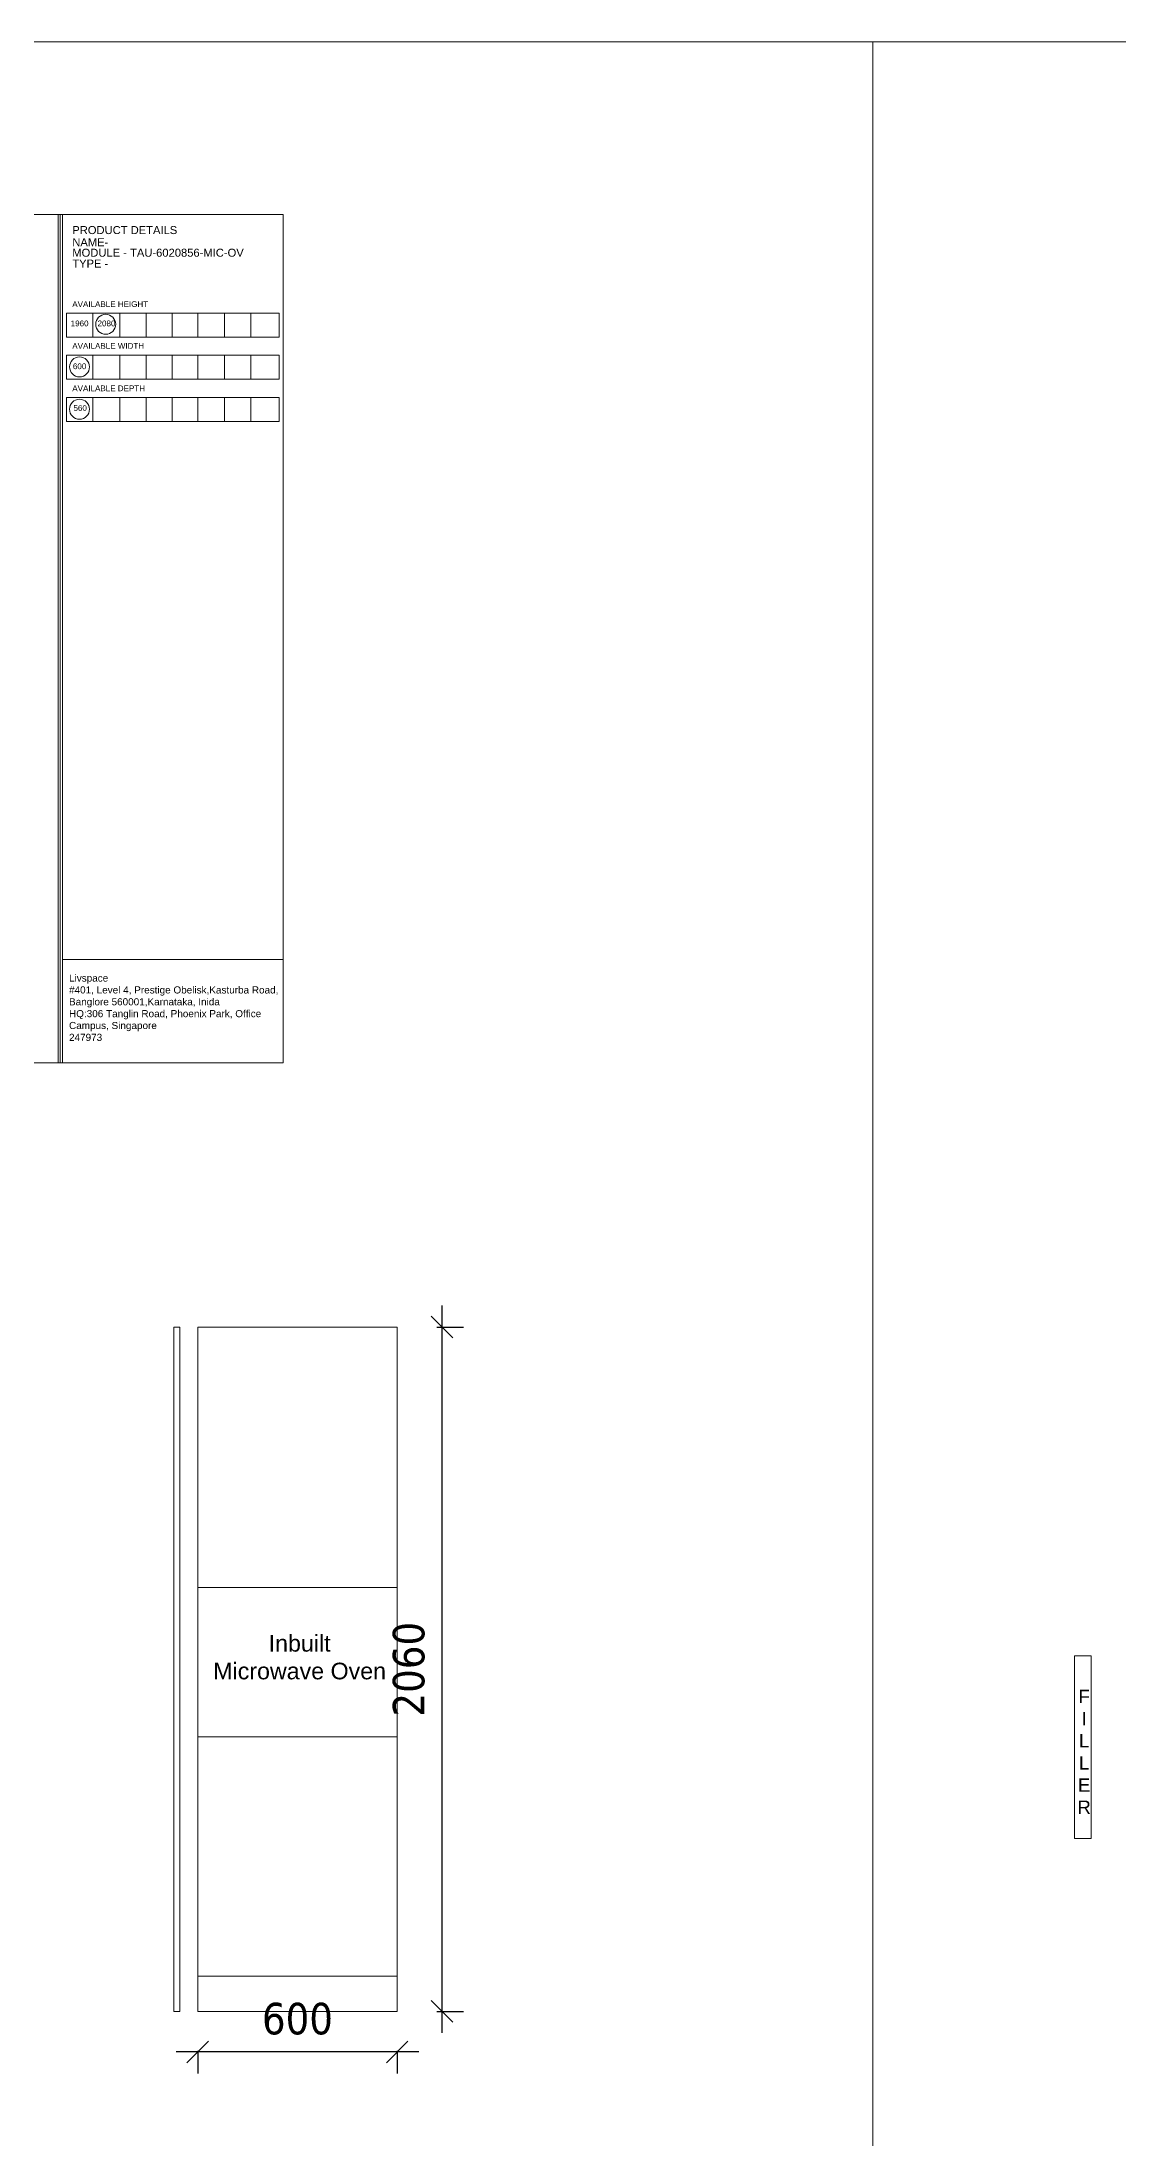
# Model space of a CAD drawing. Header units: millimetres. Extents: x 4065046 to 4134868, y -1476535 to -1460275.
# Drawn here: x 4081301 to 4084540, y -1466585 to -1460275 of the extents above; entities that cross this region are included whole.
import ezdxf

# ---------------------------------------------------------------- set-up
doc = ezdxf.new("R2010")
doc.units = ezdxf.units.MM
doc.header["$LTSCALE"] = 15
doc.header["$PDMODE"] = 35
doc.layers.add('layout', color=7, linetype='Continuous')
doc.layers.add('wall unit', color=82, linetype='Continuous')
doc.styles.add('ARIAL', font='arial.ttf', dxfattribs={"height": 50})
doc.styles.add('ROMANS', font='tahoma.ttf')
doc.styles.get("Standard").update_dxf_attribs({"font": 'arial.ttf'})
doc.dimstyles.new('MD50', dxfattribs={"dimscale": 50, "dimtxt": 1.9, "dimasz": 1.3, "dimexe": 1.3, "dimexo": 2.38, "dimgap": 1, "dimtad": 1, "dimdec": 0, "dimzin": 3, "dimdsep": 46, "dimtxsty": 'ROMANS', "dimblk": 'OBLIQUE', "dimcen": -1.9, "dimdle": 1.3, "dimclrd": 150, "dimclre": 150, "dimclrt": 256, "dimadec": 0, "dimazin": 0, "dimtfac": 1, "dimtdec": 0, "dimtix": 1, "dimtmove": 2, "dimatfit": 3, "dimfxl": 1, "dimtolj": 1, "dimtzin": 3, "dimarcsym": 0})

# ---------------------------------------------------------------- blocks, each defined once
blk = doc.blocks.new('_Oblique')
at = {"color": 0, "linetype": 'ByBlock', "lineweight": -2}
blk.add_line((-0.5, -0.5), (0.5, 0.5), dxfattribs=at)
blk = doc.blocks.new('*D306')
at = {"color": 150, "lineweight": -2, "ltscale": 0.25, "transparency": 16777216}
for p, q in [((4082504.7, -1464078.3), (4082504.7, -1466268.3)), ((4082488.8, -1464143.3), (4082569.7, -1464143.3)), ((4082488.8, -1466203.3), (4082569.7, -1466203.3))]:
    blk.add_line(p, q, dxfattribs=at)
at = {"layer": 'Defpoints', "color": 0, "ltscale": 0.25, "transparency": 16777216}
for p in [(4082369.8, -1464143.3), (4082369.8, -1466203.3), (4082504.7, -1466203.3)]:
    blk.add_point(p, dxfattribs=at)
at = {"color": 150, "lineweight": -2, "ltscale": 0.25, "transparency": 16777216, "xscale": 65, "yscale": 65, "zscale": 65}
for p, rotation in [((4082504.7, -1464143.3), 90), ((4082504.7, -1466203.3), 270)]:
    blk.add_blockref('_Oblique', p, dxfattribs=dict(at, rotation=rotation))
at = {"lineweight": 20, "ltscale": 0.25, "transparency": 16777216, "insert": (4082405.2, -1465173.3), "char_height": 95, "attachment_point": 5, "rotation": 90, "style": 'ROMANS'}
blk.add_mtext('\\A1;2060', dxfattribs=at)
blk = doc.blocks.new('*D307')
at = {"color": 150, "lineweight": -2, "ltscale": 0.25, "transparency": 16777216}
for p, q in [((4082434.8, -1466325.5), (4081704.8, -1466325.5)), ((4081769.8, -1466322.3), (4081769.8, -1466390.5)), ((4082369.8, -1466322.3), (4082369.8, -1466390.5))]:
    blk.add_line(p, q, dxfattribs=at)
at = {"layer": 'Defpoints', "color": 0, "ltscale": 0.25, "transparency": 16777216}
for p in [(4081769.8, -1466203.3), (4082369.8, -1466203.3), (4081769.8, -1466325.5)]:
    blk.add_point(p, dxfattribs=at)
at = {"color": 150, "lineweight": -2, "ltscale": 0.25, "transparency": 16777216, "xscale": 65, "yscale": 65, "zscale": 65, "rotation": 180}
blk.add_blockref('_Oblique', (4081769.8, -1466325.5), dxfattribs=at)
at = {"color": 150, "lineweight": -2, "ltscale": 0.25, "transparency": 16777216, "xscale": 65, "yscale": 65, "zscale": 65}
blk.add_blockref('_Oblique', (4082369.8, -1466325.5), dxfattribs=at)
at = {"lineweight": 20, "ltscale": 0.25, "transparency": 16777216, "insert": (4082069.8, -1466226), "char_height": 95, "attachment_point": 5, "style": 'ROMANS'}
blk.add_mtext('\\A1;600', dxfattribs=at)

msp = doc.modelspace()

# ---------------------------------------------------------------- linework, layer by layer
at = {"color": 0, "lineweight": 20, "ltscale": 0.25}
msp.add_line((4083801.8, -1460274.6), (4083801.8, -1476535.2), dxfattribs=at)
at = {"lineweight": 20}
for p, q in [((4081454.1, -1461091.4), (4081454.1, -1461163.7)), ((4081534.9, -1461091.4), (4081534.9, -1461163.7)), ((4081614.5, -1461091.4), (4081614.5, -1461163.7)), ((4081693.2, -1461091.4), (4081693.2, -1461163.7)), ((4081769.7, -1461091.4), (4081769.7, -1461163.7)), ((4081850.4, -1461091.4), (4081850.4, -1461163.7)), ((4081929, -1461091.4), (4081929, -1461163.7)), ((4081454.1, -1461217.3), (4081454.1, -1461289.6)), ((4081534.9, -1461217.3), (4081534.9, -1461289.6)), ((4081614.5, -1461217.3), (4081614.5, -1461289.6)), ((4081693.2, -1461217.3), (4081693.2, -1461289.6)), ((4081769.7, -1461217.3), (4081769.7, -1461289.6)), ((4081850.4, -1461217.3), (4081850.4, -1461289.6)), ((4081929, -1461217.3), (4081929, -1461289.6)), ((4081454.1, -1461344.8), (4081454.1, -1461417.1)), ((4081534.9, -1461344.8), (4081534.9, -1461417.1)), ((4081614.5, -1461344.8), (4081614.5, -1461417.1)), ((4081693.2, -1461344.8), (4081693.2, -1461417.1)), ((4081769.7, -1461344.8), (4081769.7, -1461417.1)), ((4081850.4, -1461344.8), (4081850.4, -1461417.1)), ((4081929, -1461344.8), (4081929, -1461417.1))]:
    msp.add_line(p, q, dxfattribs=at)
at = {"lineweight": 20, "ltscale": 0.25}
for points in [[(4065045.8, -1460274.6), (4134868, -1460274.6), (4134868, -1476535.2), (4065045.8, -1476535.2)], [(4084408.6, -1465133.3), (4084458.6, -1465133.3), (4084458.6, -1465683.3), (4084408.6, -1465683.3)]]:
    msp.add_lwpolyline(points, close=True, dxfattribs=at)
at = {"lineweight": 20}
for points in [[(4078657.1, -1460794.1), (4082026.3, -1460794.1), (4082026.3, -1463348.1), (4078657.1, -1463348.1)], [(4081374.4, -1461091.4), (4082014.7, -1461091.4), (4082014.7, -1461163.7), (4081374.4, -1461163.7)], [(4081374.4, -1461217.3), (4082014.7, -1461217.3), (4082014.7, -1461289.6), (4081374.4, -1461289.6)], [(4081374.4, -1461344.8), (4082014.7, -1461344.8), (4082014.7, -1461417.1), (4081374.4, -1461417.1)]]:
    msp.add_lwpolyline(points, close=True, dxfattribs=at)
for centre in [(4081492.7, -1461124.6), (4081413.9, -1461252.9), (4081413.8, -1461380.4)]:
    msp.add_circle(centre, 30, dxfattribs=at)
at = {"layer": 'layout', "color": 84, "lineweight": 20}
for p, q in [((4081349.6, -1463348.1), (4081349.6, -1460794.1)), ((4081356.1, -1463348.1), (4081356.1, -1460794.1)), ((4081362.5, -1463348.1), (4081362.5, -1460794.1)), ((4081362.5, -1463037.2), (4082026.3, -1463037.2))]:
    msp.add_line(p, q, dxfattribs=at)
at = {"layer": 'wall unit', "lineweight": 20, "ltscale": 300}
msp.add_line((4082369.8, -1466097.3), (4081769.8, -1466097.3), dxfattribs=at)
at = {"layer": 'wall unit', "color": 6, "lineweight": 20, "ltscale": 300}
for points in [[(4081697.9, -1466203.3), (4081715.9, -1466203.3), (4081715.9, -1464143.3), (4081697.9, -1464143.3)], [(4081769.8, -1464143.3), (4082369.8, -1464143.3), (4082369.8, -1466203.3), (4081769.8, -1466203.3)], [(4081769.8, -1465377.3), (4082369.8, -1465377.3), (4082369.8, -1464927.3), (4081769.8, -1464927.3)]]:
    msp.add_lwpolyline(points, close=True, dxfattribs=at)

# ---------------------------------------------------------------- texts
at = {"lineweight": 20, "attachment_point": 1}
for s, width, heights, insert, char_height in [('PRODUCT DETAILS ', 1106.225, [0], (4081392.1, -1460828.9), 24.087), ('NAME- ', 1106.225, [0], (4081392.1, -1460865.6), 24.09), ('TYPE - ', 1106.225, [33.4], (4081392.1, -1460929.7), 24.09), ('MODULE - TAU-6020856-MIC-OV', 647.207, [0], (4081392.1, -1460897.1), 24.087), ('AVAILABLE HEIGHT', 1106.225, [0], (4081392.1, -1461055.3), 17.299), ('1960', 1106.225, [0], (4081387.3, -1461113.3), 17.3), ('2080', 1106.225, [0], (4081468.2, -1461113.3), 17.3), ('AVAILABLE WIDTH', 1106.225, [0], (4081392.1, -1461181.1), 17.299), ('600', 1106.225, [0], (4081394, -1461242.4), 17.3), ('AVAILABLE DEPTH', 1106.225, [0], (4081392.1, -1461308.7), 17.299), ('560', 1106.225, [0], (4081395.7, -1461368), 17.3)]:
    msp.add_mtext_dynamic_manual_height_columns(s, width=width, gutter_width=100, heights=heights, dxfattribs=dict(at, insert=insert, char_height=char_height))
at = {"color": 0, "lineweight": 20, "insert": (4081382.3, -1463082), "char_height": 21.411, "width": 640.243, "attachment_point": 1}
msp.add_mtext('Livspace\\P#401, Level 4, Prestige Obelisk,Kasturba Road, Banglore 560001,Karnataka, Inida\\PHQ:306 Tanglin Road, Phoenix Park, Office Campus, Singapore\\P247973', dxfattribs=at)
at = {"color": 0, "lineweight": 20, "ltscale": 0.25, "insert": (4081811.2, -1465070.4), "char_height": 50, "width": 530.271, "attachment_point": 1, "style": 'ARIAL'}
msp.add_mtext('\\pxqc;Inbuilt Microwave Oven', dxfattribs=at)
at = {"lineweight": 20, "ltscale": 0.25, "insert": (4084422.8, -1465235.3), "char_height": 40, "width": 29.403, "attachment_point": 1, "style": 'ARIAL'}
msp.add_mtext('\\pxqc;F\\PI\\PL\\PL\\PE\\PR', dxfattribs=at)

# ---------------------------------------------------------------- dimensions: what is measured, and where the dimension line sits
at = {"color": 0, "lineweight": 20, "ltscale": 0.25}
dim = msp.add_linear_dim(base=(4082504.7, -1466203.3), p1=(4082369.8, -1464143.3), p2=(4082369.8, -1466203.3), angle=90, dimstyle='MD50', dxfattribs=at)
dim.commit()
dim.dimension.update_dxf_attribs({"geometry": '*D306', "text_midpoint": (4082405.2, -1465173.3)})
dim = msp.add_linear_dim(base=(4081769.8, -1466325.5), p1=(4082369.8, -1466203.3), p2=(4081769.8, -1466203.3), dimstyle='MD50', dxfattribs=at)
dim.commit()
dim.dimension.update_dxf_attribs({"geometry": '*D307', "text_midpoint": (4082069.8, -1466226)})

doc.saveas('drawing.dxf')
